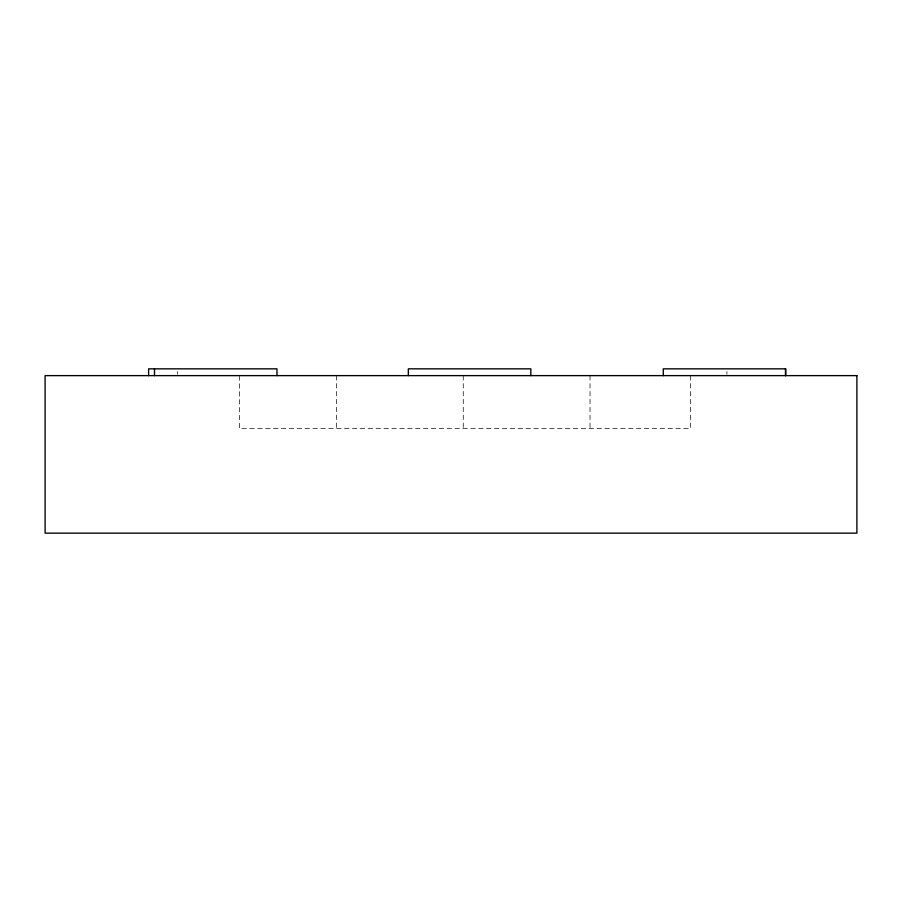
<?xml version="1.0" encoding="UTF-8"?>
<svg xmlns="http://www.w3.org/2000/svg" width="902" height="902" viewBox="0 0 902 902"><rect width="100%" height="100%" fill="white"/><g stroke="black" fill="none" stroke-linecap="round" stroke-linejoin="round"><path stroke-width="0.68" stroke-dasharray="4.51 3.38" d="M726.922 371.556L726.922 374.274M690.537 375.627L690.537 428.597L239.447 428.597L239.447 375.627M590.032 375.627L590.032 428.597M463.245 375.627L463.245 428.597M336.457 375.627L336.457 428.597M177.378 371.556L177.378 374.274"/><path stroke-width="1.35" d="M785.766 375.627L785.766 368.839L663.274 368.839L663.274 375.627M785.462 368.839L785.462 375.627M530.816 375.627L530.816 368.839L408.324 368.839L408.324 375.627M276.982 375.627L276.982 368.839L148.616 368.839L148.616 375.627M154.49 368.839L154.49 375.627M856.9 375.627L45.1 375.627L45.1 533.161L856.9 533.161L856.9 375.627"/></g></svg>
